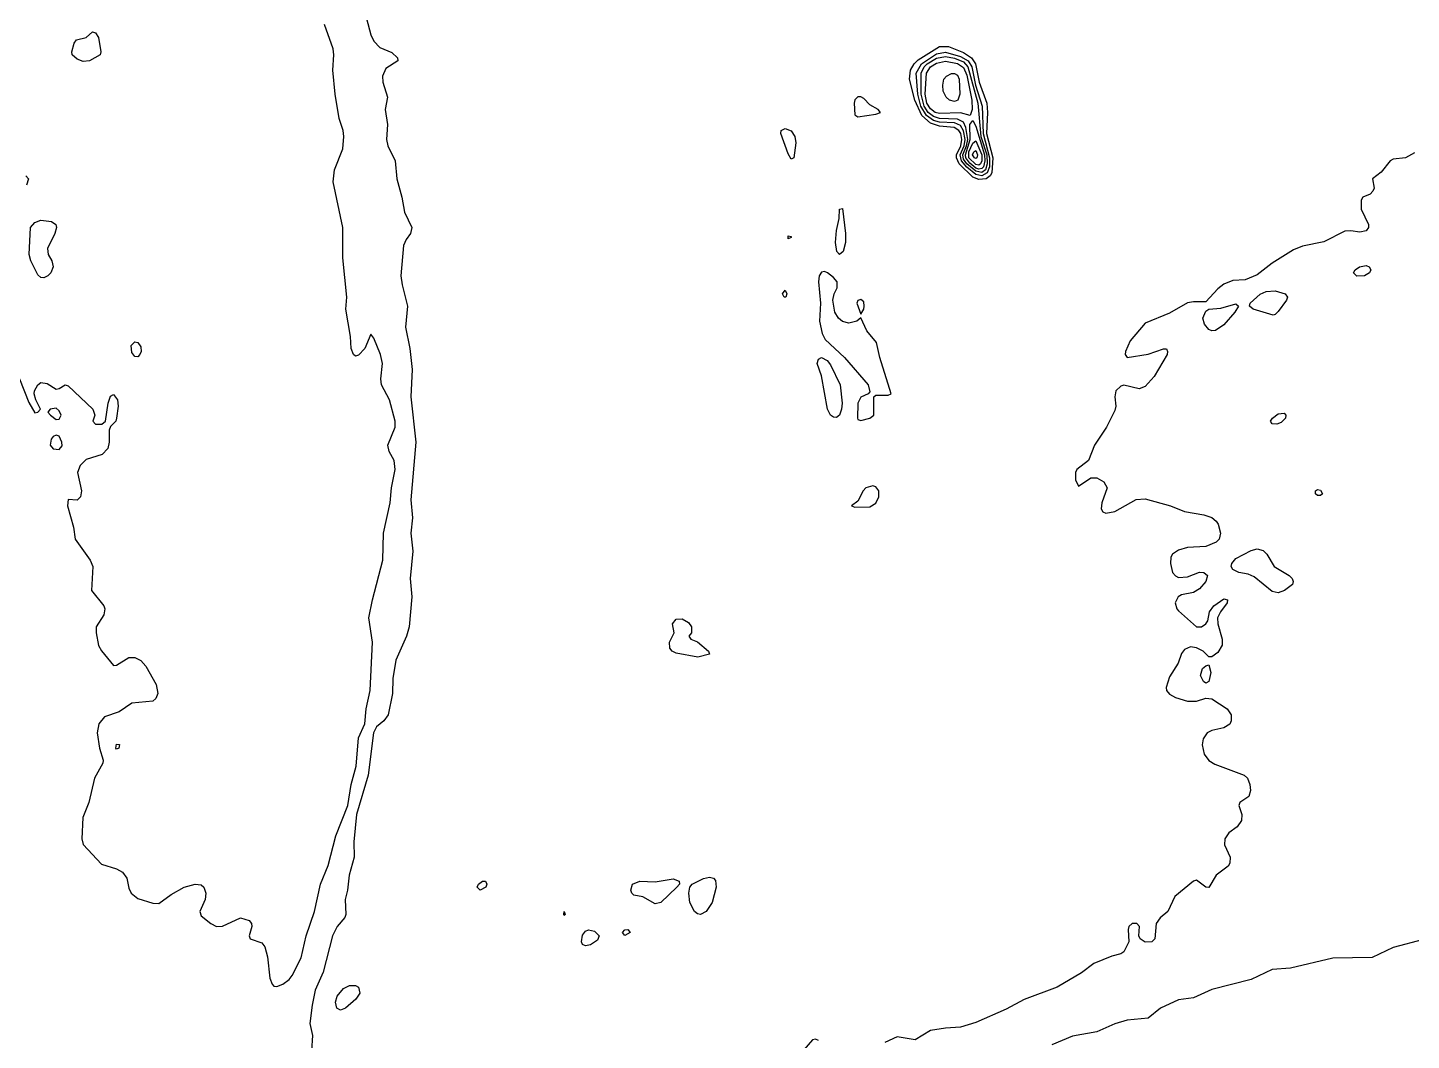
# Model space of a CAD drawing. Header units: inches. Extents: x 3311818 to 3313075, y 1372003 to 1372737.
# Drawn here: x 3312206 to 3312380.3, y 1372253.5 to 1372381 of the extents above; entities that cross this region are included whole.
import ezdxf

# ---------------------------------------------------------------- set-up
doc = ezdxf.new("R2010")
doc.units = ezdxf.units.IN
doc.header["$MEASUREMENT"] = 0

msp = doc.modelspace()

# ---------------------------------------------------------------- linework, layer by layer
for points, elevation in [([(3312238.13, 1372260.53), (3312238.9, 1372261.12), (3312239.28, 1372261.63), (3312240.42, 1372263.87), (3312241.06, 1372266.64), (3312242.11, 1372269.69), (3312242.85, 1372273.12), (3312243.85, 1372275.49), (3312244.78, 1372279.22), (3312246.3, 1372283.03), (3312246.71, 1372285.7), (3312247.34, 1372287.99), (3312247.66, 1372291.57), (3312248.45, 1372293.32), (3312248.62, 1372295.23), (3312249.12, 1372297.52), (3312249.42, 1372303.61), (3312248.96, 1372306.66), (3312249.41, 1372308.95), (3312250.71, 1372313.91), (3312250.78, 1372317.34), (3312251.63, 1372321.15), (3312251.8, 1372323.05), (3312252.27, 1372325.34), (3312252.15, 1372326.48), (3312251.53, 1372327.63), (3312251.35, 1372328.39), (3312252.25, 1372330.68), (3312252.27, 1372331.44), (3312251.54, 1372334.11), (3312250.54, 1372336.01), (3312250.47, 1372336.77), (3312250.69, 1372338.68), (3312250.43, 1372339.82), (3312249.57, 1372341.88), (3312249.19, 1372342.4), (3312248.45, 1372340.58), (3312247.66, 1372339.73), (3312247.28, 1372339.61), (3312247, 1372339.82), (3312246.72, 1372340.58), (3312246.63, 1372342.11), (3312246.06, 1372345.54), (3312246.16, 1372347.06), (3312245.66, 1372352.02), (3312245.69, 1372355.83), (3312244.45, 1372361.55), (3312244.61, 1372363.07), (3312245.67, 1372365.74), (3312245.81, 1372367.26), (3312245.71, 1372368.03), (3312245.22, 1372369.55), (3312244.73, 1372372.6), (3312244.43, 1372375.65), (3312244.56, 1372377.55), (3312244.47, 1372378.32), (3312243.36, 1372381.37)], 4495), ([(3312248.66, 1372382.13), (3312249.19, 1372380.08), (3312249.57, 1372379.28), (3312250.33, 1372378.49), (3312251.86, 1372377.84), (3312252.57, 1372377.17), (3312252.59, 1372376.79), (3312251.09, 1372375.82), (3312250.69, 1372374.89), (3312250.71, 1372374.12), (3312251.3, 1372372.22), (3312250.99, 1372370.69), (3312251.29, 1372368.79), (3312251.17, 1372366.88), (3312251.33, 1372366.12), (3312252.27, 1372364.22), (3312252.49, 1372361.93), (3312253.1, 1372359.64), (3312253.43, 1372357.74), (3312254.35, 1372355.83), (3312254.22, 1372355.07), (3312253.65, 1372354.31), (3312253.3, 1372353.54), (3312253, 1372349.73), (3312253.15, 1372348.59), (3312253.82, 1372345.92), (3312253.58, 1372343.25), (3312254.1, 1372340.58), (3312254.41, 1372337.92), (3312254.24, 1372334.49), (3312254.87, 1372328.77), (3312254.25, 1372321.53), (3312254.45, 1372319.24), (3312254.23, 1372317.34), (3312254.5, 1372315.05), (3312254.14, 1372311.62), (3312254.35, 1372309.33), (3312254.03, 1372305.52), (3312253.71, 1372304.38), (3312252.37, 1372301.33), (3312251.99, 1372299.04), (3312251.92, 1372297.14), (3312251.4, 1372294.47), (3312250.84, 1372293.71), (3312249.93, 1372292.94), (3312249.53, 1372292.18), (3312248.88, 1372286.84), (3312247.38, 1372281.89), (3312247.08, 1372278.46), (3312247.12, 1372276.55), (3312246.49, 1372274.27), (3312246.27, 1372272.36), (3312245.97, 1372271.22), (3312246.06, 1372269.31), (3312245.93, 1372268.93), (3312244.96, 1372267.79), (3312244.39, 1372266.64), (3312243.21, 1372262.07), (3312242.18, 1372259.78), (3312241.82, 1372257.88), (3312241.54, 1372255.59), (3312241.87, 1372254.07), (3312241.72, 1372252.16)], 4495), ([(3312213.78, 1372376.79), (3312212.98, 1372376.73), (3312212.22, 1372377), (3312211.56, 1372377.55), (3312211.54, 1372377.94), (3312211.84, 1372379.03), (3312212.14, 1372379.46), (3312213.36, 1372379.75), (3312214.12, 1372380.44), (3312214.5, 1372380.32), (3312214.89, 1372379.73), (3312215.19, 1372377.94), (3312215.1, 1372377.55), (3312213.78, 1372376.79)], 4495), ([(3312326.73, 1372361.93), (3312325.8, 1372361.85), (3312325.03, 1372362.17), (3312323.32, 1372363.83), (3312323, 1372364.6), (3312323, 1372364.98), (3312323.52, 1372366.12), (3312323.68, 1372366.88), (3312323.53, 1372367.65), (3312323.28, 1372368.03), (3312322.68, 1372368.41), (3312320.84, 1372368.57), (3312319.7, 1372368.94), (3312318.62, 1372369.93), (3312317.72, 1372371.84), (3312317.06, 1372374.51), (3312317.2, 1372375.65), (3312317.66, 1372376.41), (3312318.17, 1372376.92), (3312320.84, 1372378.63), (3312321.98, 1372378.63), (3312323.89, 1372377.84), (3312324.89, 1372377.17), (3312325.37, 1372376.41), (3312325.84, 1372374.12), (3312326.82, 1372371.46), (3312326.91, 1372370.31), (3312326.78, 1372367.65), (3312327.57, 1372364.6), (3312327.46, 1372362.69), (3312327.25, 1372362.31), (3312326.73, 1372361.93)], 4495), ([(3312326.87, 1372362.69), (3312326.18, 1372362.33), (3312325.41, 1372362.5), (3312324.27, 1372363.43), (3312323.62, 1372364.22), (3312323.45, 1372364.98), (3312323.94, 1372366.12), (3312324.09, 1372366.88), (3312323.89, 1372367.98), (3312323.51, 1372368.66), (3312322.75, 1372368.99), (3312320.84, 1372369.1), (3312320.08, 1372369.3), (3312319.21, 1372369.93), (3312318.49, 1372371.08), (3312318.12, 1372372.6), (3312317.91, 1372375.27), (3312318.58, 1372376.41), (3312320.46, 1372377.69), (3312321.6, 1372377.91), (3312323.51, 1372377.37), (3312324.44, 1372376.79), (3312324.91, 1372376.03), (3312325.4, 1372373.74), (3312326.23, 1372371.08), (3312326.33, 1372367.65), (3312327.16, 1372364.6), (3312327.14, 1372363.45), (3312326.87, 1372362.69)], 4496), ([(3312326.63, 1372363.07), (3312326.18, 1372362.75), (3312325.41, 1372362.9), (3312324.31, 1372363.83), (3312323.89, 1372364.44), (3312323.79, 1372364.98), (3312324.26, 1372366.12), (3312324.4, 1372366.88), (3312324.17, 1372368.41), (3312323.89, 1372369.07), (3312323.13, 1372369.48), (3312320.84, 1372369.55), (3312320.08, 1372369.79), (3312319.42, 1372370.31), (3312318.91, 1372371.08), (3312318.55, 1372372.6), (3312318.52, 1372375.27), (3312318.91, 1372376.03), (3312319.29, 1372376.41), (3312320.46, 1372377.14), (3312321.6, 1372377.36), (3312322.75, 1372377.14), (3312323.89, 1372376.66), (3312324.43, 1372376.03), (3312325.66, 1372371.46), (3312326.06, 1372367.26), (3312326.8, 1372364.98), (3312326.84, 1372363.83), (3312326.63, 1372363.07)], 4497), ([(3312324.69, 1372369.93), (3312323.51, 1372370.24), (3312320.84, 1372370.18), (3312320.31, 1372370.31), (3312319.7, 1372370.76), (3312319.27, 1372371.46), (3312319.06, 1372372.6), (3312319.19, 1372375.27), (3312319.7, 1372376.04), (3312320.46, 1372376.52), (3312321.6, 1372376.77), (3312323.13, 1372376.48), (3312323.89, 1372375.97), (3312324.27, 1372375), (3312324.93, 1372371.84), (3312324.96, 1372370.69), (3312324.69, 1372369.93)], 4498), ([(3312323.14, 1372371.84), (3312322.75, 1372371.7), (3312322.1, 1372371.84), (3312321.69, 1372372.22), (3312321.32, 1372372.98), (3312321.25, 1372373.74), (3312321.41, 1372374.51), (3312321.73, 1372374.89), (3312322.37, 1372375.21), (3312322.75, 1372375.22), (3312323.13, 1372374.99), (3312323.31, 1372374.51), (3312323.4, 1372372.6), (3312323.14, 1372371.84)], 4499), ([(3312311.69, 1372369.93), (3312312.84, 1372370.07), (3312313.42, 1372370.31), (3312313.12, 1372370.69), (3312312.07, 1372371.25), (3312311.31, 1372372.08), (3312310.93, 1372372.28), (3312310.55, 1372372.26), (3312310.17, 1372371.9), (3312310.08, 1372371.46), (3312310.17, 1372370.02), (3312310.55, 1372369.74), (3312311.69, 1372369.93)], 4494), ([(3312326.37, 1372363.45), (3312326.18, 1372363.23), (3312325.8, 1372363.15), (3312325.41, 1372363.29), (3312324.65, 1372363.9), (3312324.15, 1372364.6), (3312324.11, 1372364.98), (3312324.71, 1372366.88), (3312324.65, 1372368.77), (3312325.03, 1372369.3), (3312325.41, 1372368.59), (3312326.51, 1372364.98), (3312326.56, 1372364.22), (3312326.37, 1372363.45)], 4498), ([(3312302.51, 1372364.6), (3312302.17, 1372364.41), (3312301.78, 1372365.09), (3312300.86, 1372367.65), (3312300.89, 1372368.03), (3312301.4, 1372368.3), (3312302.17, 1372367.98), (3312302.63, 1372367.26), (3312302.73, 1372366.5), (3312302.51, 1372364.6)], 4495), ([(3312326.02, 1372363.83), (3312325.8, 1372363.67), (3312325.41, 1372363.74), (3312324.53, 1372364.6), (3312324.56, 1372365.36), (3312325.03, 1372366.44), (3312325.41, 1372366.72), (3312326.2, 1372364.98), (3312326.2, 1372364.22), (3312326.02, 1372363.83)], 4499), ([(3312380.68, 1372365.24), (3312379.54, 1372364.61), (3312378.01, 1372364.41), (3312377.63, 1372364.22), (3312376.49, 1372362.78), (3312375.39, 1372361.93), (3312375.59, 1372360.78), (3312375.43, 1372360.4), (3312375.09, 1372360.02), (3312374.2, 1372359.62), (3312373.96, 1372359.26), (3312373.96, 1372358.12), (3312374.91, 1372356.21), (3312374.89, 1372355.83), (3312374.58, 1372355.42), (3312373.82, 1372355.25), (3312372.68, 1372355.42), (3312371.91, 1372355.37), (3312369.25, 1372354.02), (3312366.58, 1372353.47), (3312365.43, 1372353), (3312362.77, 1372351.32), (3312360.86, 1372349.86), (3312359.34, 1372349.25), (3312357.81, 1372349.16), (3312356.67, 1372348.7), (3312355.91, 1372348.1), (3312354.38, 1372346.46), (3312352.86, 1372346.47), (3312352.09, 1372346.32), (3312349.81, 1372345.03), (3312346.76, 1372343.78), (3312344.85, 1372341.56), (3312344.26, 1372340.2), (3312344.24, 1372339.82), (3312344.47, 1372339.43), (3312347.14, 1372339.87), (3312349.05, 1372340.54), (3312349.43, 1372340.53), (3312349.59, 1372340.2), (3312349.51, 1372339.82), (3312347.9, 1372337.05), (3312346.76, 1372335.8), (3312346, 1372335.51), (3312344.09, 1372335.96), (3312343.71, 1372335.84), (3312343.08, 1372335.25), (3312342.92, 1372334.49), (3312343.08, 1372333.34), (3312342.95, 1372332.78), (3312341.88, 1372330.68), (3312340.37, 1372328.39), (3312339.6, 1372326.48), (3312338.15, 1372325.34), (3312337.98, 1372324.96), (3312337.99, 1372324.04), (3312338.37, 1372323.24), (3312339.9, 1372324.31), (3312340.66, 1372324.28), (3312341.56, 1372323.81), (3312341.97, 1372323.05), (3312341.28, 1372321.15), (3312341.23, 1372320.38), (3312341.41, 1372320), (3312341.8, 1372319.84), (3312342.95, 1372320.04), (3312345.61, 1372321.56), (3312346.76, 1372321.67), (3312349.97, 1372320.77), (3312351.71, 1372320.07), (3312354.14, 1372319.62), (3312355.14, 1372319.3), (3312355.72, 1372318.86), (3312355.97, 1372318.48), (3312356.26, 1372317.34), (3312356.06, 1372316.57), (3312355.69, 1372316.19), (3312354.38, 1372315.67), (3312352.09, 1372315.51), (3312350.95, 1372315.21), (3312350.19, 1372314.67), (3312350, 1372314.29), (3312349.95, 1372313.52), (3312350.22, 1372312.38), (3312350.57, 1372311.95), (3312350.95, 1372311.75), (3312352.09, 1372311.82), (3312353.62, 1372312.42), (3312354.14, 1372312.38), (3312354.6, 1372312), (3312354.41, 1372311.24), (3312353.62, 1372310.33), (3312352.86, 1372309.85), (3312351.33, 1372309.57), (3312350.93, 1372309.33), (3312350.52, 1372308.57), (3312350.74, 1372307.81), (3312350.95, 1372307.57), (3312353.24, 1372305.52), (3312353.86, 1372305.52), (3312354.4, 1372305.9), (3312354.64, 1372306.28), (3312354.88, 1372307.43), (3312355.42, 1372308.19), (3312356.67, 1372309.06), (3312357.14, 1372308.95), (3312357.09, 1372308.57), (3312356.23, 1372307.43), (3312355.88, 1372306.66), (3312355.91, 1372305.9), (3312356.47, 1372304), (3312356.46, 1372303.23), (3312355.91, 1372302.29), (3312355.14, 1372301.75), (3312354.76, 1372301.76), (3312354.05, 1372302.47), (3312353.24, 1372302.91), (3312352.48, 1372303), (3312351.71, 1372302.69), (3312351.33, 1372302.18), (3312350.9, 1372300.95), (3312349.81, 1372299.22), (3312349.41, 1372297.9), (3312349.46, 1372297.52), (3312349.81, 1372297.05), (3312350.57, 1372296.65), (3312352.09, 1372296.17), (3312353.24, 1372296.17), (3312354.38, 1372296.54), (3312355.14, 1372296.45), (3312357.07, 1372295.23), (3312357.59, 1372294.47), (3312357.61, 1372293.71), (3312357.43, 1372293.3), (3312356.67, 1372292.81), (3312355.14, 1372292.5), (3312354.57, 1372292.18), (3312354.06, 1372291.42), (3312353.94, 1372290.66), (3312354.21, 1372289.51), (3312354.76, 1372288.7), (3312355.52, 1372288.23), (3312359.22, 1372286.84), (3312359.67, 1372286.46), (3312359.93, 1372285.7), (3312360.02, 1372284.94), (3312359.8, 1372284.18), (3312358.67, 1372283.41), (3312358.57, 1372283.03), (3312358.92, 1372281.89), (3312358.9, 1372281.13), (3312358.36, 1372280.37), (3312357.28, 1372279.6), (3312356.79, 1372278.84), (3312356.76, 1372278.08), (3312357.47, 1372276.55), (3312357.44, 1372275.79), (3312357.21, 1372275.41), (3312355.72, 1372274.27), (3312354.76, 1372272.72), (3312354.38, 1372272.74), (3312353.24, 1372273.65), (3312352.86, 1372273.53), (3312350.51, 1372271.6), (3312349.6, 1372269.69), (3312348.66, 1372268.88), (3312348.16, 1372268.17), (3312347.98, 1372266.26), (3312347.6, 1372265.88), (3312346.76, 1372265.83), (3312346.14, 1372266.26), (3312345.98, 1372266.64), (3312346.03, 1372267.79), (3312345.7, 1372268.17), (3312345.13, 1372268.17), (3312344.72, 1372267.79), (3312344.62, 1372267.41), (3312344.7, 1372265.88), (3312344.09, 1372264.61), (3312343.71, 1372264.34), (3312342.57, 1372264.05), (3312340.28, 1372263.14), (3312338.75, 1372261.97), (3312335.68, 1372260.17), (3312331.51, 1372258.63), (3312329.23, 1372257.38), (3312325.41, 1372255.71), (3312323.51, 1372255.11), (3312321.6, 1372255.02), (3312319.7, 1372254.72), (3312317.79, 1372253.53), (3312315.51, 1372253.9), (3312313.98, 1372253.21)], 4494), ([(3312325.56, 1372364.6), (3312325.41, 1372364.5), (3312325.25, 1372364.6), (3312325, 1372364.98), (3312325.18, 1372365.36), (3312325.41, 1372365.5), (3312325.65, 1372364.98), (3312325.56, 1372364.6)], 4500), ([(3312205.74, 1372362.33), (3312206.06, 1372361.93), (3312205.84, 1372361.17)], 4495), ([(3312308.72, 1372352.78), (3312308.26, 1372352.43), (3312307.92, 1372352.78), (3312307.73, 1372353.92), (3312307.85, 1372355.45), (3312308.22, 1372356.97), (3312308.25, 1372358.12), (3312308.64, 1372358.23), (3312309.02, 1372355.07), (3312308.99, 1372353.92), (3312308.72, 1372352.78)], 4495), ([(3312208.5, 1372349.73), (3312208.02, 1372349.5), (3312207.64, 1372349.51), (3312207.26, 1372349.84), (3312206.36, 1372351.64), (3312206.15, 1372352.4), (3312206.33, 1372355.83), (3312206.88, 1372356.46), (3312207.64, 1372356.76), (3312208.96, 1372356.59), (3312209.51, 1372356.21), (3312209.61, 1372355.83), (3312209.4, 1372355.07), (3312208.49, 1372353.16), (3312208.54, 1372352.4), (3312209.03, 1372351.64), (3312209.2, 1372350.88), (3312208.89, 1372350.11), (3312208.5, 1372349.73)], 4495), ([(3312302.18, 1372354.69), (3312302.17, 1372354.58), (3312301.78, 1372354.38), (3312301.78, 1372354.76), (3312302.18, 1372354.69)], 4495), ([(3312374.41, 1372349.73), (3312373.44, 1372349.69), (3312372.99, 1372350.11), (3312373.2, 1372350.49), (3312373.77, 1372350.88), (3312374.58, 1372351.02), (3312374.98, 1372350.88), (3312375.17, 1372350.49), (3312375.04, 1372350.11), (3312374.41, 1372349.73)], 4494), ([(3312312.07, 1372331.8), (3312312.57, 1372332.2), (3312312.58, 1372334.49), (3312312.84, 1372334.7), (3312314.36, 1372334.7), (3312314.77, 1372334.87), (3312313.32, 1372339.44), (3312312.9, 1372341.35), (3312311.69, 1372342.82), (3312310.93, 1372344.46), (3312310.42, 1372344.01), (3312309.41, 1372343.77), (3312308.64, 1372344), (3312308.14, 1372344.4), (3312307.68, 1372345.16), (3312307.41, 1372346.68), (3312307.57, 1372347.45), (3312307.94, 1372348.21), (3312307.95, 1372348.97), (3312307.5, 1372349.54), (3312306.74, 1372350.13), (3312306.36, 1372350.27), (3312305.98, 1372350.21), (3312305.67, 1372349.73), (3312305.6, 1372348.97), (3312305.86, 1372346.3), (3312305.73, 1372344.01), (3312306.07, 1372342.49), (3312306.45, 1372341.73), (3312308.88, 1372339.44), (3312311.85, 1372336.01), (3312312.07, 1372335.14), (3312311.86, 1372334.87), (3312310.93, 1372334.44), (3312310.57, 1372333.72), (3312310.52, 1372331.82), (3312310.55, 1372331.63), (3312310.93, 1372331.52), (3312312.07, 1372331.8)], 4494), ([(3312301.47, 1372347.06), (3312301.28, 1372347.06), (3312301.05, 1372347.45), (3312301.4, 1372347.91), (3312301.6, 1372347.45), (3312301.47, 1372347.06)], 4495), ([(3312362.87, 1372344.78), (3312360.36, 1372345.54), (3312359.92, 1372345.92), (3312359.97, 1372346.3), (3312361.24, 1372347.41), (3312362, 1372347.77), (3312363.15, 1372347.83), (3312364.4, 1372347.45), (3312364.67, 1372347.06), (3312364.56, 1372346.68), (3312363.53, 1372345.26), (3312363.15, 1372344.86), (3312362.87, 1372344.78)], 4494), ([(3312310.93, 1372344.89), (3312311.31, 1372345.54), (3312311.36, 1372345.92), (3312311.31, 1372346.48), (3312310.93, 1372346.77), (3312310.55, 1372346.61), (3312310.44, 1372346.3), (3312310.93, 1372344.89)], 4494), ([(3312355.6, 1372342.87), (3312355.14, 1372342.82), (3312354.76, 1372342.98), (3312354.23, 1372343.63), (3312354.02, 1372344.4), (3312354.38, 1372345.3), (3312354.76, 1372345.55), (3312356.29, 1372345.65), (3312358.19, 1372346.2), (3312358.5, 1372345.92), (3312358.05, 1372345.16), (3312356.67, 1372343.58), (3312355.6, 1372342.87)], 4494), ([(3312220.09, 1372339.82), (3312219.84, 1372339.53), (3312219.46, 1372339.58), (3312219.08, 1372340.06), (3312219.03, 1372340.97), (3312219.46, 1372341.44), (3312219.84, 1372341.35), (3312220.22, 1372340.78), (3312220.26, 1372340.2), (3312220.09, 1372339.82)], 4495), ([(3312308.25, 1372332.2), (3312307.88, 1372331.91), (3312307.5, 1372331.92), (3312307.11, 1372332.2), (3312306.74, 1372332.96), (3312305.98, 1372337.15), (3312305.45, 1372338.68), (3312305.6, 1372339.25), (3312305.98, 1372339.43), (3312306.7, 1372339.06), (3312307.12, 1372338.52), (3312308.35, 1372336.01), (3312308.57, 1372333.72), (3312308.51, 1372332.96), (3312308.25, 1372332.2)], 4495), ([(3312204.94, 1372336.77), (3312206.12, 1372333.77), (3312206.88, 1372332.5), (3312207.26, 1372332.58), (3312207.58, 1372332.96), (3312206.99, 1372334.11), (3312206.78, 1372334.87), (3312206.82, 1372335.25), (3312207.24, 1372336.01), (3312207.64, 1372336.3), (3312208.41, 1372336.16), (3312209.55, 1372335.48), (3312209.93, 1372335.53), (3312210.69, 1372336.01), (3312211.07, 1372335.88), (3312214.17, 1372332.96), (3312214.43, 1372332.2), (3312214.19, 1372331.44), (3312214.5, 1372331.06), (3312215.33, 1372331.06), (3312215.79, 1372331.44), (3312216.11, 1372333.72), (3312216.41, 1372334.59), (3312216.79, 1372334.78), (3312217.3, 1372334.11), (3312217.37, 1372333.34), (3312217.17, 1372331.82), (3312217.08, 1372331.44), (3312216.41, 1372330.78), (3312216.23, 1372330.29), (3312216.22, 1372328.77), (3312216.07, 1372328.01), (3312215.37, 1372327.25), (3312213.36, 1372326.61), (3312212.6, 1372325.87), (3312212.24, 1372324.96), (3312212.75, 1372322.67), (3312212.62, 1372321.91), (3312212.22, 1372321.47), (3312211.07, 1372321.58), (3312211, 1372320.77), (3312211.75, 1372318.1), (3312211.97, 1372316.57), (3312213.83, 1372313.91), (3312214.19, 1372313.14), (3312214, 1372310.09), (3312215.57, 1372308.19), (3312215.71, 1372307.81), (3312215.55, 1372307.04), (3312214.6, 1372305.52), (3312214.58, 1372304.76), (3312214.89, 1372303.17), (3312215.27, 1372302.51), (3312216.79, 1372300.68), (3312217.17, 1372300.72), (3312218.7, 1372301.69), (3312219.46, 1372301.69), (3312220.22, 1372301.28), (3312220.86, 1372300.57), (3312222.16, 1372298.28), (3312222.37, 1372297.14), (3312222.13, 1372296.53), (3312221.75, 1372296.17), (3312219.08, 1372295.91), (3312217.49, 1372294.85), (3312215.65, 1372294.2), (3312214.94, 1372293.32), (3312214.71, 1372292.18), (3312215, 1372290.27), (3312215.47, 1372288.75), (3312215.44, 1372288.37), (3312214.4, 1372286.46), (3312213.69, 1372283.41), (3312212.9, 1372281.51), (3312212.78, 1372278.84), (3312212.98, 1372278.14), (3312215.27, 1372275.65), (3312217.17, 1372275.05), (3312217.93, 1372274.63), (3312218.47, 1372273.89), (3312218.7, 1372272.65), (3312219, 1372271.98), (3312219.84, 1372271.33), (3312221.75, 1372270.75), (3312222.51, 1372270.71), (3312224.03, 1372271.85), (3312225.67, 1372272.74), (3312227.08, 1372273.12), (3312227.84, 1372273.03), (3312228.18, 1372272.74), (3312228.42, 1372271.98), (3312228.32, 1372271.22), (3312227.67, 1372269.69), (3312227.84, 1372269.15), (3312229.05, 1372268.17), (3312229.75, 1372267.79), (3312230.51, 1372267.85), (3312232.8, 1372268.88), (3312233.89, 1372268.55), (3312234.16, 1372268.17), (3312234.22, 1372267.79), (3312233.88, 1372266.64), (3312234.01, 1372266.26), (3312235.47, 1372265.76), (3312235.85, 1372265.26), (3312236.18, 1372263.98), (3312236.5, 1372261.31), (3312236.77, 1372260.55), (3312236.99, 1372260.31), (3312237.37, 1372260.26), (3312238.13, 1372260.53)], 4495), ([(3312209.93, 1372331.68), (3312210.18, 1372332.2), (3312209.93, 1372332.75), (3312209.55, 1372333.07), (3312208.79, 1372332.96), (3312208.53, 1372332.58), (3312208.83, 1372332.2), (3312209.55, 1372331.66), (3312209.93, 1372331.68)], 4495), ([(3312363.34, 1372331.06), (3312362.77, 1372331.1), (3312362.56, 1372331.44), (3312362.78, 1372331.82), (3312363.53, 1372332.37), (3312364.29, 1372332.42), (3312364.49, 1372332.2), (3312364.44, 1372331.82), (3312363.91, 1372331.27), (3312363.34, 1372331.06)], 4494), ([(3312209.93, 1372327.85), (3312210.31, 1372328.32), (3312210.29, 1372328.77), (3312209.93, 1372329.56), (3312209.55, 1372329.68), (3312209.17, 1372329.5), (3312208.94, 1372329.15), (3312208.79, 1372328.39), (3312209.17, 1372327.95), (3312209.93, 1372327.85)], 4495), ([(3312312.07, 1372320.65), (3312312.84, 1372321.09), (3312313.22, 1372321.91), (3312313.2, 1372322.67), (3312312.84, 1372323.17), (3312312.46, 1372323.28), (3312311.57, 1372323.05), (3312311.23, 1372322.67), (3312310.55, 1372321.36), (3312309.78, 1372320.77), (3312310.17, 1372320.59), (3312312.07, 1372320.65)], 4494), ([(3312369.1, 1372322.29), (3312368.86, 1372322.09), (3312368.48, 1372322.09), (3312368.2, 1372322.29), (3312368.2, 1372322.67), (3312368.48, 1372322.83), (3312368.86, 1372322.75), (3312369.1, 1372322.29)], 4494), ([(3312364.31, 1372310.09), (3312363.53, 1372309.83), (3312362.77, 1372309.98), (3312360.48, 1372311.83), (3312359.72, 1372312.16), (3312358.54, 1372312.38), (3312357.81, 1372312.74), (3312357.61, 1372313.14), (3312357.66, 1372313.52), (3312358.19, 1372314.16), (3312360.1, 1372315.14), (3312360.86, 1372315.34), (3312361.62, 1372315.13), (3312362.08, 1372314.67), (3312363.01, 1372313.14), (3312364.89, 1372312), (3312365.27, 1372311.62), (3312365.41, 1372311.24), (3312365.31, 1372310.86), (3312364.31, 1372310.09)], 4494), ([(3312290.4, 1372301.71), (3312287.68, 1372302.22), (3312287.18, 1372302.47), (3312286.86, 1372302.85), (3312286.84, 1372303.61), (3312287.42, 1372304.76), (3312287.22, 1372305.9), (3312287.68, 1372306.51), (3312288.44, 1372306.54), (3312289.21, 1372306.1), (3312289.61, 1372305.52), (3312289.59, 1372304.8), (3312289.28, 1372304.38), (3312289.52, 1372304), (3312290.35, 1372303.63), (3312291.74, 1372302.47), (3312291.86, 1372302.09), (3312290.4, 1372301.71)], 4495), ([(3312354.76, 1372298.66), (3312354.38, 1372298.46), (3312354.1, 1372298.66), (3312353.71, 1372299.42), (3312354, 1372300.27), (3312354.38, 1372300.63), (3312354.76, 1372300.73), (3312355.03, 1372299.8), (3312354.76, 1372298.66)], 4494), ([(3312217.46, 1372290.27), (3312217.17, 1372290.13), (3312217.06, 1372290.27), (3312217.17, 1372290.76), (3312217.55, 1372290.71), (3312217.46, 1372290.27)], 4495), ([(3312262.97, 1372272.36), (3312262.58, 1372272.74), (3312262.75, 1372273.12), (3312263.29, 1372273.53), (3312263.67, 1372273.52), (3312263.83, 1372273.12), (3312263.7, 1372272.74), (3312262.97, 1372272.36)], 4495), ([(3312285.74, 1372270.84), (3312285.01, 1372270.65), (3312283.49, 1372271.54), (3312282.35, 1372271.75), (3312282.08, 1372271.98), (3312281.95, 1372272.36), (3312282.18, 1372273.12), (3312283.11, 1372273.49), (3312285.01, 1372273.43), (3312287.3, 1372273.79), (3312288.04, 1372273.5), (3312288.1, 1372273.12), (3312287.77, 1372272.74), (3312285.74, 1372270.84)], 4495), ([(3312291.45, 1372269.69), (3312290.73, 1372269.32), (3312290.35, 1372269.4), (3312289.97, 1372269.71), (3312289.41, 1372270.84), (3312289.27, 1372271.98), (3312289.41, 1372272.74), (3312289.7, 1372273.12), (3312291.11, 1372273.84), (3312291.87, 1372274.01), (3312292.38, 1372273.89), (3312292.64, 1372273.59), (3312292.71, 1372272.74), (3312292.19, 1372270.84), (3312291.45, 1372269.69)], 4495), ([(3312273.68, 1372269.31), (3312273.58, 1372269.19), (3312273.5, 1372269.31), (3312273.58, 1372269.69), (3312273.68, 1372269.31)], 4495), ([(3312276.88, 1372265.5), (3312276.25, 1372265.35), (3312275.87, 1372265.52), (3312275.74, 1372265.88), (3312275.87, 1372266.7), (3312276.25, 1372267.2), (3312276.63, 1372267.39), (3312277.39, 1372267.23), (3312277.96, 1372266.64), (3312277.77, 1372266.09), (3312276.88, 1372265.5)], 4495), ([(3312281.86, 1372267.03), (3312281.2, 1372266.69), (3312280.89, 1372267.03), (3312281.2, 1372267.37), (3312281.58, 1372267.43), (3312281.86, 1372267.03)], 4495), ([(3312381.82, 1372266.18), (3312378.01, 1372265.15), (3312375.34, 1372263.91), (3312370.39, 1372263.83), (3312365.05, 1372262.56), (3312362.77, 1372262.4), (3312360.1, 1372261.14), (3312355.14, 1372259.87), (3312352.86, 1372258.82), (3312350.95, 1372258.58), (3312348.68, 1372257.5), (3312347.14, 1372256.27), (3312344.47, 1372255.99), (3312342.95, 1372255.54), (3312340.66, 1372254.54), (3312337.61, 1372253.99), (3312335.01, 1372252.92)], 4493), ([(3312246.03, 1372257.5), (3312245.38, 1372257.26), (3312244.9, 1372257.5), (3312244.76, 1372258.26), (3312244.97, 1372259.02), (3312245.76, 1372260.01), (3312246.52, 1372260.37), (3312247.28, 1372260.39), (3312247.66, 1372260.17), (3312247.8, 1372259.4), (3312247.32, 1372258.64), (3312246.03, 1372257.5)], 4495), ([(3312305.6, 1372253.46), (3312305.21, 1372253.6), (3312304.83, 1372253.52), (3312302.93, 1372251.32)], 4494)]:
    msp.add_lwpolyline(points, dxfattribs=dict(elevation=elevation))

doc.saveas('drawing.dxf')
